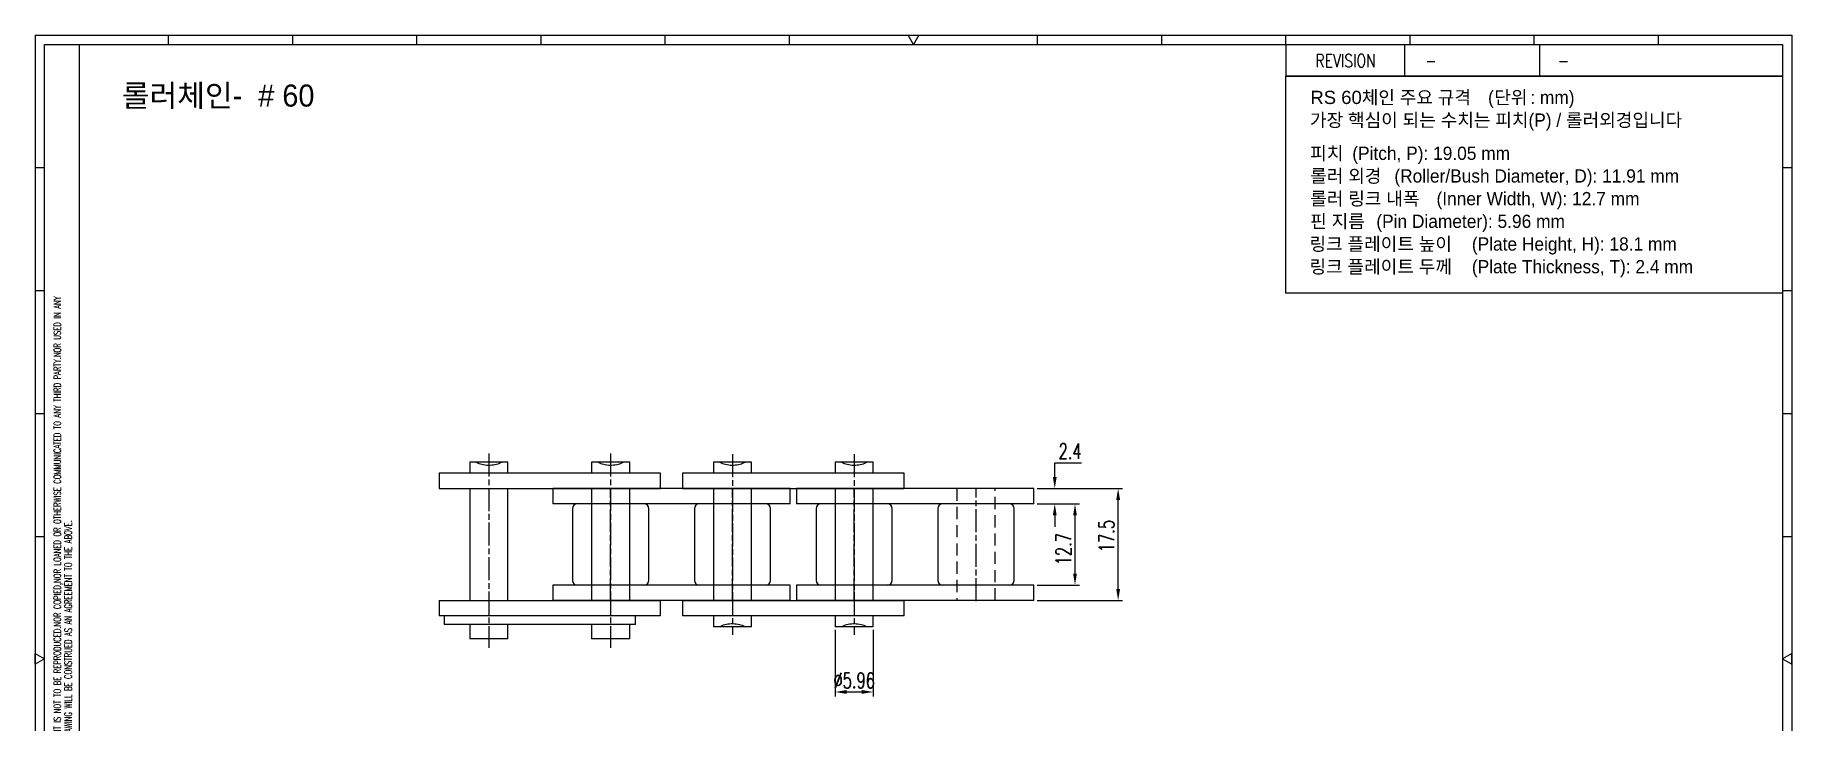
# Model space of a CAD drawing. Header units: millimetres. Extents: x 23858 to 48841, y -93 to 797.
# Drawn here: x 24931.7 to 25206.5, y 121.1 to 228.8 of the extents above; entities that cross this region are included whole.
import ezdxf
from ezdxf.enums import TextEntityAlignment as Align

# ---------------------------------------------------------------- set-up
doc = ezdxf.new("R2010")
doc.units = ezdxf.units.MM
doc.linetypes.add('AM_ISO08W050', pattern=[18, 12, -1.5, 3, -1.5])
doc.linetypes.add('HIDDEN', pattern=[9.525, 6.35, -3.175])
doc.layers.get('Defpoints').update_dxf_attribs({"color": 80})
for name, color, linetype in [('3', 7, 'Continuous'), ('HID-01', 2, 'HIDDEN'), ('S-DIM', 7, 'Continuous'), ('TITLE', 7, 'Continuous'), ('도면레이아웃', 7, 'Continuous')]:
    doc.layers.add(name, color=color, linetype=linetype)
doc.layers.add('CL1', color=140, linetype='AM_ISO08W050', lineweight=25)
doc.styles.add('HAN', font='ROMANS.shx', dxfattribs={"width": 0.7, "bigfont": 'whgtxt.shx'})
doc.styles.add('HKD_ST2', font='romans.shx', dxfattribs={"width": 0.7, "height": 4, "bigfont": '@extfont2.shx'})
doc.styles.add('HSG', font='SIMPLEX.shx', dxfattribs={"width": 0.7, "bigfont": 'HSG.shx'})
doc.styles.add('MtXpl_', font='Gulim.ttf')
doc.styles.add('SLDTEXTSTYLE4', font='arial.ttf', dxfattribs={"width": 0.8})
doc.styles.get("Standard").update_dxf_attribs({"font": 'arial.ttf'})
doc.dimstyles.new('APP1', dxfattribs={"dimtxt": 2.4, "dimasz": 1.8, "dimexe": 0.7, "dimexo": 0.5, "dimgap": 0.6, "dimtad": 1, "dimtoh": 1, "dimrnd": 0.01, "dimzin": 9, "dimdsep": 46, "dimtxsty": 'HSG', "dimcen": 0, "dimclrd": 1, "dimclre": 1, "dimclrt": 256, "dimazin": 2, "dimtp": 1, "dimtm": 1, "dimtfac": 0.5, "dimtofl": 0, "dimtmove": 0, "dimatfit": 3, "dimfxl": 0, "dimtvp": 1, "dimtolj": 2, "dimlwd": -1, "dimlwe": -1, "dimarcsym": 0})

# ---------------------------------------------------------------- blocks, each defined once
blk = doc.blocks.new('as5tr')
at = {"layer": '3'}
for p, q in [((85.25, 8.75), (48.1, 8.75)), ((48.1, 8.75), (48.1, 6.35)), ((85.25, 6.35), (85.25, 8.75)), ((85.25, 6.35), (48.1, 6.35)), ((51.195, 5.61158), (51.195, -5.61158)), ((63.105, -5.61158), (63.105, 5.61158)), ((70.245, 5.61158), (70.245, -5.61158)), ((82.155, -5.61158), (82.155, 5.61158)), ((85.25, -6.35), (48.1, -6.35)), ((48.1, -6.35), (48.1, -8.75)), ((85.25, -8.75), (85.25, -6.35)), ((85.25, -8.75), (48.1, -8.75))]:
    blk.add_line(p, q, dxfattribs=at)
for centre, start, end in [((51.93342, 5.61158), 90, 180), ((62.36658, 5.61158), 360, 90), ((70.98342, 5.61158), 90, 180), ((81.41658, 5.61158), 360, 90), ((51.93342, -5.61158), 180, 270), ((62.36658, -5.61158), 270, 0), ((70.98342, -5.61158), 180, 270), ((81.41658, -5.61158), 270, 0)]:
    blk.add_arc(centre, 0.73842, start, end, dxfattribs=at)
at = {"layer": 'CL1', "ltscale": 0.3}
for p, q in [((57.15, -8.87), (57.15, 8.87)), ((76.2, -8.87), (76.2, 8.87))]:
    blk.add_line(p, q, dxfattribs=at)
at = {"layer": 'HID-01', "ltscale": 0.3}
for p, q in [((54.17, 8.75), (54.17, -8.75)), ((60.13, -8.75), (60.13, 8.75)), ((73.22, 8.75), (73.22, -8.75)), ((79.18, -8.75), (79.18, 8.75))]:
    blk.add_line(p, q, dxfattribs=at)
blk = doc.blocks.new('45adsrfgeg')
at = {"layer": '3'}
for p, q in [((64.95, 11.15), (30.3, 11.15)), ((30.3, 11.15), (30.3, 8.75)), ((41.08, 12.85), (35.12, 12.85)), ((35.12, 12.85), (35.12, 11.15)), ((41.08, 11.15), (41.08, 12.85)), ((60.13, 12.85), (54.17, 12.85)), ((54.17, 12.85), (54.17, 11.15)), ((60.13, 11.15), (60.13, 12.85)), ((64.95, 8.75), (64.95, 11.15)), ((30.3, 8.75), (64.95, 8.75)), ((35.12, 8.75), (35.12, -8.75)), ((41.08, -8.75), (41.08, 8.75)), ((54.17, 8.75), (54.17, -8.75)), ((60.13, -8.75), (60.13, 8.75)), ((30.3, -8.75), (64.95, -8.75)), ((30.3, -8.75), (30.3, -11.15)), ((64.95, -11.15), (64.95, -8.75)), ((64.95, -11.15), (30.3, -11.15)), ((35.12, -11.15), (35.12, -12.85)), ((41.08, -12.85), (35.12, -12.85)), ((41.08, -12.85), (41.08, -11.15)), ((54.17, -11.15), (54.17, -12.85)), ((60.13, -12.85), (54.17, -12.85)), ((60.13, -12.85), (60.13, -11.15))]:
    blk.add_line(p, q, dxfattribs=at)
for points in [[(36.13, 12.85), (36.33, 12.76), (36.55, 12.67), (36.77, 12.6), (37.01, 12.54), (37.26, 12.49), (37.51, 12.45), (37.77, 12.43), (38.03, 12.42), (38.29, 12.42), (38.55, 12.44), (38.8, 12.47), (39.05, 12.51), (39.29, 12.56), (39.53, 12.63), (39.75, 12.71), (39.96, 12.8), (40.07, 12.85)], [(55.18, 12.85), (55.38, 12.76), (55.6, 12.67), (55.82, 12.6), (56.06, 12.54), (56.31, 12.49), (56.56, 12.45), (56.82, 12.43), (57.08, 12.42), (57.34, 12.42), (57.6, 12.44), (57.85, 12.47), (58.1, 12.51), (58.34, 12.56), (58.58, 12.63), (58.8, 12.71), (59.01, 12.8), (59.12, 12.85)], [(40.07, -12.85), (39.87, -12.76), (39.65, -12.67), (39.43, -12.6), (39.19, -12.54), (38.94, -12.49), (38.69, -12.45), (38.43, -12.43), (38.17, -12.42), (37.91, -12.42), (37.65, -12.44), (37.4, -12.47), (37.15, -12.51), (36.91, -12.56), (36.67, -12.63), (36.45, -12.71), (36.24, -12.8), (36.13, -12.85)], [(59.12, -12.85), (58.92, -12.76), (58.7, -12.67), (58.48, -12.6), (58.24, -12.54), (57.99, -12.49), (57.74, -12.45), (57.48, -12.43), (57.22, -12.42), (56.96, -12.42), (56.7, -12.44), (56.45, -12.47), (56.2, -12.51), (55.96, -12.56), (55.72, -12.63), (55.5, -12.71), (55.29, -12.8), (55.18, -12.85)]]:
    blk.add_lwpolyline(points, dxfattribs=at)
at = {"layer": 'CL1', "ltscale": 0.3}
for p, q in [((38.1, 14.13), (38.1, -14.13)), ((57.15, 14.13), (57.15, -14.13))]:
    blk.add_line(p, q, dxfattribs=at)
blk = doc.blocks.new('rt67sfg')
at = {"layer": '3'}
for p, q in [((26.85, 11.15), (-7.8, 11.15)), ((-7.8, 11.15), (-7.8, 8.75)), ((-2.98, 12.85), (-2.98, 11.15)), ((2.98, 12.85), (-2.98, 12.85)), ((2.98, 11.15), (2.98, 12.85)), ((16.07, 12.85), (16.07, 11.15)), ((22.03, 12.85), (16.07, 12.85)), ((22.03, 11.15), (22.03, 12.85)), ((26.85, 8.75), (26.85, 11.15)), ((-7.8, 8.75), (26.85, 8.75)), ((-2.98, 8.75), (-2.98, -8.75)), ((2.98, -8.75), (2.98, 8.75)), ((16.07, 8.75), (16.07, -8.75)), ((22.03, -8.75), (22.03, 8.75)), ((-7.8, -8.75), (26.85, -8.75)), ((-7.8, -8.75), (-7.8, -11.15)), ((26.85, -11.15), (26.85, -8.75)), ((26.85, -11.15), (-7.8, -11.15)), ((-7.02, -11.15), (-7.02, -12.48)), ((22.91, -12.48), (-7.02, -12.48)), ((-2.98, -12.48), (-2.98, -14.75)), ((2.98, -14.75), (2.98, -12.48)), ((16.07, -12.48), (16.07, -14.75)), ((22.03, -14.75), (22.03, -12.48)), ((22.91, -12.48), (22.91, -11.15)), ((2.98, -14.75), (-2.98, -14.75)), ((22.03, -14.75), (16.07, -14.75))]:
    blk.add_line(p, q, dxfattribs=at)
for points in [[(-1.97, 12.85), (-1.77, 12.76), (-1.55, 12.67), (-1.33, 12.6), (-1.09, 12.54), (-0.84, 12.49), (-0.59, 12.45), (-0.33, 12.43), (-0.07, 12.42), (0.19, 12.42), (0.45, 12.44), (0.7, 12.47), (0.95, 12.51), (1.19, 12.56), (1.43, 12.63), (1.65, 12.71), (1.86, 12.8), (1.97, 12.85)], [(17.08, 12.85), (17.28, 12.76), (17.5, 12.67), (17.72, 12.6), (17.96, 12.54), (18.21, 12.49), (18.46, 12.45), (18.72, 12.43), (18.98, 12.42), (19.24, 12.42), (19.5, 12.44), (19.75, 12.47), (20, 12.51), (20.24, 12.56), (20.48, 12.63), (20.7, 12.71), (20.91, 12.8), (21.02, 12.85)]]:
    blk.add_lwpolyline(points, dxfattribs=at)
at = {"layer": 'CL1', "ltscale": 0.3}
for p, q in [((0, 14.23), (0, -16.13)), ((19.05, 14.23), (19.05, -16.13))]:
    blk.add_line(p, q, dxfattribs=at)
blk = doc.blocks.new('MAST')
at = {"layer": '도면레이아웃'}
h = blk.add_hatch(color=10, dxfattribs=at)
h.paths.add_polyline_path([(1.544, 35.177), (1.554, 34.966), (1.779, 35.034), (2.054, 35.422), (1.908, 35.446), (1.728, 35.167), (1.741, 35.439), (1.547, 35.405), (1.292, 35.041), (1.295, 35.33), (0.943, 35.208), (1.03, 34.8), (1.336, 34.885)])
edge = h.paths.add_edge_path()
edge.add_ellipse((1.795, 35.421), major_axis=(-0.53, 0), ratio=0.487785, start_angle=122.36065, end_angle=403.39574)
edge.add_line((1.411, 35.244), (1.419, 35.261))
edge.add_ellipse((1.798, 35.344), major_axis=(-0.423, 0), ratio=0.444396, start_angle=131.58977, end_angle=386.19408, ccw=False)
edge = h.paths.add_edge_path()
edge.add_ellipse((1.512, 34.815), major_axis=(-0.793, 0), ratio=0.480113, start_angle=314.67633, end_angle=590.85213)
edge.add_ellipse((1.501, 34.958), major_axis=(-0.62, 0), ratio=0.43311, start_angle=331.7024, end_angle=574.42495, ccw=False)
at = {"color": 140}
for p, q in [((0, 90.118), (80.15, 90.118)), ((0, 90.118), (0, 33.191)), ((80.15, 90.118), (80.15, 33.191)), ((57.068, 89.693), (57.068, 88.246)), ((62.47, 89.693), (62.47, 88.246)), ((68.635, 89.693), (68.635, 88.246)), ((79.725, 88.246), (57.068, 88.246)), ((68.449, 43.961), (68.449, 44.936)), ((68.449, 44.936), (73.654, 44.936)), ((73.654, 44.936), (73.654, 43.961)), ((74.39, 43.961), (74.39, 44.936)), ((74.39, 44.936), (79.595, 44.936)), ((79.595, 44.936), (79.595, 43.961)), ((68.336, 38.59), (68.336, 43.563)), ((79.725, 43.563), (68.336, 43.563)), ((73.654, 43.961), (68.449, 43.961)), ((73.827, 43.563), (73.827, 41.905)), ((79.595, 43.961), (74.39, 43.961)), ((76.037, 43.563), (76.037, 41.905)), ((79.725, 38.59), (79.725, 43.563)), ((79.725, 41.905), (68.336, 41.905)), ((79.725, 40.248), (68.336, 40.248)), ((68.336, 38.59), (68.336, 33.616)), ((79.725, 38.59), (68.336, 38.59)), ((79.725, 33.616), (79.725, 38.59)), ((79.725, 36.932), (68.336, 36.932)), ((79.725, 35.274), (68.336, 35.274)), ((70.822, 33.616), (70.822, 35.274)), ((73.309, 33.616), (73.309, 35.274)), ((75.796, 33.616), (75.796, 35.274)), ((0, 33.191), (80.15, 33.191)), ((68.336, 33.616), (79.725, 33.616))]:
    blk.add_line(p, q, dxfattribs=at)
for p, q in [((6.089, 89.693), (6.089, 90.118)), ((11.753, 89.693), (11.753, 90.118)), ((17.418, 89.693), (17.418, 90.118)), ((23.082, 89.693), (23.082, 90.118)), ((28.746, 89.693), (28.746, 90.118)), ((34.411, 89.693), (34.411, 90.118)), ((45.739, 89.693), (45.739, 90.118)), ((51.404, 89.693), (51.404, 90.118)), ((57.068, 89.693), (57.068, 90.118)), ((62.732, 89.693), (62.732, 90.118)), ((68.397, 89.693), (68.397, 90.118)), ((74.061, 89.693), (74.061, 90.118)), ((0, 84.085), (0.425, 84.085)), ((79.725, 84.085), (80.15, 84.085)), ((0, 78.478), (0.425, 78.478)), ((79.725, 78.478), (80.15, 78.478)), ((0, 72.87), (0.425, 72.87)), ((79.725, 72.87), (80.15, 72.87)), ((0, 67.262), (0.425, 67.262)), ((79.725, 67.262), (80.15, 67.262)), ((0, 56.047), (0.425, 56.047)), ((79.725, 56.047), (80.15, 56.047)), ((0, 50.439), (0.425, 50.439)), ((79.725, 50.439), (80.15, 50.439)), ((0, 44.832), (0.425, 44.832)), ((79.725, 44.832), (80.15, 44.832)), ((1.377, 39.947), (1.377, 41.174)), ((0, 39.224), (0.425, 39.224)), ((79.725, 39.224), (80.15, 39.224)), ((6.089, 33.616), (6.089, 33.191)), ((11.753, 33.616), (11.753, 33.191)), ((17.418, 33.616), (17.418, 33.191)), ((23.082, 33.616), (23.082, 33.191)), ((28.746, 33.616), (28.746, 33.191)), ((34.411, 33.616), (34.411, 33.191)), ((45.739, 33.616), (45.739, 33.191)), ((51.404, 33.616), (51.404, 33.191)), ((57.068, 33.616), (57.068, 33.191)), ((62.732, 33.616), (62.732, 33.191)), ((68.397, 33.616), (68.397, 33.191)), ((74.061, 33.616), (74.061, 33.191))]:
    blk.add_line(p, q)
at = {"color": 2}
for p, q in [((2.017, 39.224), (2.017, 89.693)), ((0.425, 39.224), (17.418, 39.224)), ((0.425, 38.487), (17.418, 38.487)), ((2.257, 38.487), (2.257, 36.382)), ((6.557, 38.5), (6.557, 36.382)), ((11.857, 38.487), (11.857, 36.382)), ((12.816, 39.224), (12.816, 36.382)), ((17.418, 33.616), (17.418, 39.224)), ((0.425, 38.012), (17.418, 38.012)), ((3.257, 38.012), (3.257, 36.382)), ((5.557, 38.012), (5.557, 36.382)), ((8.557, 38.012), (8.557, 36.382)), ((9.557, 38.026), (9.557, 36.382)), ((0.425, 36.382), (17.418, 36.382))]:
    blk.add_line(p, q, dxfattribs=at)
for points in [[(40.075, 89.693), (39.83, 90.118), (40.32, 90.118)], [(0.425, 61.679), (0, 61.433), (0, 61.924)], [(79.725, 61.679), (80.15, 61.433), (80.15, 61.924)], [(40.075, 33.616), (39.83, 33.191), (40.32, 33.191)]]:
    blk.add_lwpolyline(points, close=True)
at = {"color": 140}
blk.add_lwpolyline([(0.425, 89.693), (79.725, 89.693), (79.725, 33.616), (0.425, 33.616)], close=True, dxfattribs=at)
at = {"layer": '도면레이아웃'}
for p, q in [((1.295, 35.33), (0.943, 35.208)), ((1.547, 35.405), (1.292, 35.041)), ((1.292, 35.041), (1.295, 35.33)), ((1.741, 35.439), (1.547, 35.405)), ((1.908, 35.446), (1.728, 35.167)), ((1.728, 35.167), (1.741, 35.439)), ((1.779, 35.034), (2.054, 35.422)), ((2.054, 35.422), (1.908, 35.446)), ((1.03, 34.8), (1.336, 34.885)), ((1.224, 35.208), (1.311, 34.8)), ((1.224, 35.208), (1.224, 35.208)), ((1.336, 34.885), (1.544, 35.177)), ((1.419, 35.261), (1.411, 35.244)), ((1.544, 35.177), (1.554, 34.966)), ((1.554, 34.966), (1.779, 35.034))]:
    blk.add_line(p, q, dxfattribs=at)
for centre, major_axis, ratio, start_param, end_param in [((1.795, 35.421), (-0.53, 0), 0.487785, 2.135596, 7.040584), ((1.798, 35.344), (-0.423, 0), 0.444396, 2.296675, 6.740358), ((1.512, 34.815), (-0.793, 0), 0.480113, 5.492138, 10.312315), ((1.501, 34.958), (-0.62, 0), 0.43311, 5.789299, 10.025607)]:
    blk.add_ellipse(centre, major_axis=major_axis, ratio=ratio, start_param=start_param, end_param=end_param, dxfattribs=at)
for s, height, style, width, p in [('REVISION', 0.5806, 'HAN', 0.8, (58.415, 88.664)), ('-', 0.581, 'HAN', 0.8, (63.426, 88.664)), ('-', 0.581, 'HAN', 0.8, (69.468, 88.664)), ("Q'TY : ", 0.4746, 'HKD_ST2', 0.7, (68.857, 44.253)), ('1', 0.475, 'HKD_ST2', 0.7, (71.071, 44.275)), ('EA', 0.4746, 'HKD_ST2', 0.7, (72.578, 44.253)), ('WEIGHT : ', 0.4746, 'HKD_ST2', 0.7, (74.65, 44.286)), ('-', 0.581, 'HAN', 0.8, (69.029, 42.157)), ('-', 0.581, 'HAN', 0.8, (74.289, 42.157)), ('-', 0.581, 'HAN', 0.8, (76.623, 42.157)), ('-', 0.581, 'HAN', 0.8, (72.515, 39.013)), ('-', 0.581, 'HAN', 0.8, (70.067, 37.189)), ('-', 0.581, 'HAN', 0.8, (70.126, 35.48)), ('1:1', 0.4746, 'HKD_ST2', 0.7, (74.458, 33.848)), ('-', 0.475, 'HKD_ST2', 0.7, (76.112, 33.837))]:
    blk.add_text(s, height=height, dxfattribs=dict(style=style, width=width)).set_placement(p)
at = {"color": 6, "style": 'HKD_ST2', "width": 0.7}
for s, p in [(' THIS DRAWING IS THE PROPERTY OF THE WOOSUNG MECHANIC IS SUBMITTED WITH THE UNDERSTANDING THAT IT IS NOT TO BE REPRODUCED.NOR COPIED,NOR LOANED OR OTHERWISE COMMUNICATED TO ANY THIRD PARTY.NOR USED IN ANY', (1.173, 41.217)), ('MANNER DETRIMENTAL TO THE WOOSUNG MECHANIC.WITHOUT ITS EXPRESS CONSENT.ACCEPTANCE OF THIS DRAWING WILL BE CONSTRUED AS AN AGREEMENT TO THE ABOVE.', (1.672, 41.447))]:
    blk.add_text(s, height=0.326266, rotation=90, dxfattribs=at).set_placement(p)
at = {"style": 'HKD_ST2', "width": 0.7}
blk.add_text('-', height=0.475, dxfattribs=at).set_placement((78.613, 44.286), align=Align.RIGHT)
at = {"color": 254, "style": 'HKD_ST2', "width": 0.7}
for s, height, p in [('MATERIAL', 0.3651, (68.474, 43.425)), ("QT'Y", 0.3651, (73.965, 43.425)), ('PART NAME', 0.3651, (68.474, 41.756)), ('ASSEMBLED PART No.', 0.36511, (68.474, 40.109)), ('ASSEMBLED UNIT', 0.36511, (68.49, 38.408)), ('MACHINE  NAME', 0.36511, (68.532, 36.794)), ('DESIGNED', 0.3651, (68.474, 35.136)), ('CHECK', 0.3651, (70.961, 35.136)), ('SCALE', 0.3651, (73.566, 35.153)), ('DRAWING DATE', 0.36511, (76.071, 35.141))]:
    blk.add_text(s, height=height, dxfattribs=at).set_placement(p, align=Align.TOP_LEFT)
at = {"style": 'HKD_ST2', "width": 0.7}
blk.add_text('NOTICE', height=0.3263, rotation=90, dxfattribs=at).set_placement((1.163, 39.988))
blk.add_text('TOLERANCE (UNLESS OTHERWISE SPECIFIED)', height=0.32627, dxfattribs=at).set_placement((4.417, 38.896), align=Align.MIDDLE_CENTER)
at = {"color": 4, "style": 'HKD_ST2', "width": 0.7}
for s, height, p in [('%%12630', 0.261, (1.389, 37.762)), ('1000%%1262000', 0.26101, (4.407, 37.762)), ('%%12630', 0.261, (7.689, 37.762)), ('1000%%1262000', 0.26101, (10.707, 37.762)), ('120%%126400', 0.26101, (1.237, 37.045)), ('30%%126120', 0.261, (1.263, 37.411)), ('4000%%126', 0.261, (4.061, 37.045)), ('2000%%1264000', 0.26101, (4.407, 37.411)), ('120%%126400', 0.26101, (7.537, 37.045)), ('30%%126120', 0.261, (7.563, 37.411)), ('4000%%126', 0.261, (10.321, 37.045)), ('2000%%1264000', 0.26101, (10.707, 37.411)), ('400%%1261000', 0.26101, (1.263, 36.67)), ('400%%1261000', 0.26101, (7.563, 36.67))]:
    blk.add_text(s, height=height, dxfattribs=at).set_placement(p, align=Align.MIDDLE_CENTER)
for s, height, p in [('%%P0.5', 0.261, (2.757, 37.762)), ('STEEL WORKS', 0.26101, (3.416, 38.268)), ('%%P3.0', 0.261, (6.057, 37.762)), ('%%P0.03', 0.261, (9.057, 37.762)), ('MACHINING', 0.3263, (9.707, 38.27)), ('%%P1.0', 0.261, (12.357, 37.762)), ('%%P0.8', 0.261, (2.757, 37.411)), ('%%P1.2', 0.261, (2.757, 37.045)), ('%%P4.0', 0.261, (6.057, 37.411)), ('%%P6.0', 0.261, (6.057, 37.045)), ('%%P0.05', 0.261, (9.057, 37.411)), ('%%P0.1', 0.261, (9.057, 37.045)), ('%%P2.0', 0.261, (12.357, 37.411)), ('%%P3.0', 0.261, (12.357, 37.045)), ('%%P2.0', 0.261, (2.757, 36.67)), ('%%P0.5', 0.261, (9.057, 36.67))]:
    blk.add_text(s, height=height, dxfattribs=at).set_placement(p, align=Align.MIDDLE)
at = {"color": 1, "style": 'SLDTEXTSTYLE4', "width": 0.8}
blk.add_text('Woosung Mechanic', height=0.61957, dxfattribs=at).set_placement((2.822, 34.711))
at = {"layer": 'TITLE', "width": 0.8}
blk.add_text('Kg', height=0.3789, dxfattribs=at).set_placement((78.807, 44.286))
blk = doc.blocks.new('*D63')
at = {"layer": 'Defpoints', "color": 0, "transparency": 16777216}
for p in [(25087.88, 155.47), (25094.32, 155.47), (25087.88, 142.77)]:
    blk.add_point(p, dxfattribs=at)
at = {"layer": 'S-DIM', "color": 1, "linetype": 'ByBlock', "transparency": 16777216}
for p, q in [((25088.38, 155.47), (25095.02, 155.47)), ((25094.32, 144.57), (25094.32, 153.67)), ((25088.38, 142.77), (25095.02, 142.77))]:
    blk.add_line(p, q, dxfattribs=at)
at = {"layer": 'S-DIM', "color": 1, "transparency": 16777216}
for points in [[(25094.02, 153.67), (25094.62, 153.67), (25094.32, 155.47)], [(25094.02, 144.57), (25094.62, 144.57), (25094.32, 142.77)]]:
    blk.add_solid(points, dxfattribs=at)
at = {"layer": 'S-DIM', "transparency": 16777216, "insert": (25092.52, 148.38), "char_height": 2.4, "attachment_point": 5, "rotation": 90, "style": 'HSG'}
blk.add_mtext('\\A2;12.7', dxfattribs=at)
blk = doc.blocks.new('*D64')
at = {"layer": 'Defpoints', "color": 0, "transparency": 16777216}
for p in [(25087.88, 157.87), (25091.15, 157.87), (25087.88, 155.47)]:
    blk.add_point(p, dxfattribs=at)
at = {"layer": 'S-DIM', "color": 1, "linetype": 'ByBlock', "transparency": 16777216}
for p, q in [((25091.15, 159.67), (25091.15, 161.9)), ((25091.15, 161.9), (25095.35, 161.9)), ((25088.38, 157.87), (25091.85, 157.87)), ((25088.38, 155.47), (25091.85, 155.47)), ((25091.15, 153.67), (25091.15, 151.87))]:
    blk.add_line(p, q, dxfattribs=at)
at = {"layer": 'S-DIM', "color": 1, "transparency": 16777216}
for points in [[(25090.85, 159.67), (25091.45, 159.67), (25091.15, 157.87)], [(25090.85, 153.67), (25091.45, 153.67), (25091.15, 155.47)]]:
    blk.add_solid(points, dxfattribs=at)
at = {"layer": 'S-DIM', "transparency": 16777216, "insert": (25093.55, 163.7), "char_height": 2.4, "attachment_point": 5, "style": 'HSG'}
blk.add_mtext('\\A2;2.4', dxfattribs=at)
blk = doc.blocks.new('*D65')
at = {"layer": 'Defpoints', "color": 0, "transparency": 16777216}
for p in [(25087.88, 157.87), (25101.07, 157.87), (25087.88, 140.37)]:
    blk.add_point(p, dxfattribs=at)
at = {"layer": 'S-DIM', "color": 1, "linetype": 'ByBlock', "transparency": 16777216}
for p, q in [((25088.38, 157.87), (25101.77, 157.87)), ((25101.07, 142.17), (25101.07, 156.07)), ((25088.38, 140.37), (25101.77, 140.37))]:
    blk.add_line(p, q, dxfattribs=at)
at = {"layer": 'S-DIM', "color": 1, "transparency": 16777216}
for points in [[(25100.77, 156.07), (25101.37, 156.07), (25101.07, 157.87)], [(25100.77, 142.17), (25101.37, 142.17), (25101.07, 140.37)]]:
    blk.add_solid(points, dxfattribs=at)
at = {"layer": 'S-DIM', "transparency": 16777216, "insert": (25099.27, 150.44), "char_height": 2.4, "attachment_point": 5, "rotation": 90, "style": 'HSG'}
blk.add_mtext('\\A2;17.5', dxfattribs=at)
blk = doc.blocks.new('*D66')
at = {"layer": 'Defpoints', "color": 0, "transparency": 16777216}
for p in [(25056.8, 136.27), (25062.76, 136.27), (25062.76, 126.07)]:
    blk.add_point(p, dxfattribs=at)
at = {"layer": 'S-DIM', "color": 1, "linetype": 'ByBlock', "transparency": 16777216}
for p, q in [((25056.8, 135.77), (25056.8, 125.37)), ((25062.76, 135.77), (25062.76, 125.37)), ((25058.6, 126.07), (25060.96, 126.07))]:
    blk.add_line(p, q, dxfattribs=at)
at = {"layer": 'S-DIM', "color": 1, "transparency": 16777216}
for points in [[(25058.6, 126.37), (25058.6, 125.77), (25056.8, 126.07)], [(25060.96, 126.37), (25060.96, 125.77), (25062.76, 126.07)]]:
    blk.add_solid(points, dxfattribs=at)
at = {"layer": 'S-DIM', "transparency": 16777216, "insert": (25059.78, 127.87), "char_height": 2.4, "attachment_point": 5, "style": 'HSG'}
blk.add_mtext('\\A2;%%c5.96', dxfattribs=at)

msp = doc.modelspace()

# ---------------------------------------------------------------- linework, layer by layer
at = {"color": 140}
msp.add_lwpolyline([(25127.318, 222.332), (25205.001, 222.332), (25205.001, 188.428), (25127.318, 188.428)], close=True, dxfattribs=at)

# ---------------------------------------------------------------- block references
at = {"color": 140, "xscale": 3.428570001781234, "yscale": 3.428570001781234, "zscale": 3.428570001781234}
msp.add_blockref('MAST', (24931.656, -80.225), dxfattribs=at)
for name, p in [('rt67sfg', (25002.634, 149.118)), ('45adsrfgeg', (25002.634, 149.118)), ('as5tr', (24964.534, 149.118)), ('as5tr', (25002.634, 149.118))]:
    msp.add_blockref(name, p)

# ---------------------------------------------------------------- texts
at = {"color": 254, "style": 'MtXpl_'}
msp.add_text('롤러체인-  # 60', height=3.45026, dxfattribs=at).set_placement((24945.232, 217.581))
at = {"color": 140}
msp.add_text('RS 60 ', height=2.0702, dxfattribs=at).set_placement((25131.139, 217.984))
at = {"color": 140, "style": 'MtXpl_'}
for s, height, p in [('체인 주요 규격 ', 2.0702, (25139.177, 217.984)), ('(', 2.07, (25158.933, 217.984)), ('단위', 2.0702, (25159.896, 217.984)), (': mm)', 2.0702, (25165.542, 217.984)), ('가장 핵심이 되는 수치는 피치(P) / 롤러외경입니다', 2.07016, (25131.074, 214.435)), ('피치 ', 2.0702, (25131.11, 209.248)), ('(Pitch, P): 19.05 mm  ', 2.07016, (25137.696, 209.248)), ('롤러 외경 ', 2.0702, (25131.108, 205.704)), ('(Roller/Bush Diameter, D): 11.91 mm', 2.07016, (25144.278, 205.704)), ('롤러 링크 내폭 ', 2.0702, (25131.113, 202.16)), ('(Inner Width, W): 12.7 mm', 2.07016, (25150.869, 202.16)), ('핀 지름 ', 2.0702, (25131.11, 198.616)), ('(Pin Diameter): 5.96 mm', 2.07016, (25141.458, 198.616)), ('링크 플레이트 높이 ', 2.07016, (25131, 195.069)), ('(Plate Height, H): 18.1 mm', 2.07016, (25156.401, 195.069)), ('링크 플레이트 두께 ', 2.07016, (25131, 191.522)), ('(Plate Thickness, T): 2.4 mm', 2.07016, (25156.401, 191.522))]:
    msp.add_text(s, height=height, dxfattribs=at).set_placement(p)

# ---------------------------------------------------------------- dimensions: what is measured, and where the dimension line sits
at = {"layer": 'S-DIM'}
for base, p1, p2, picture, middle in [((25091.153, 157.868), (25087.884, 155.468), (25087.884, 157.868), '*D64', (25093.553, 161.9)), ((25101.074, 157.868), (25087.884, 140.368), (25087.884, 157.868), '*D65', (25101.074, 150.439)), ((25094.32, 155.468), (25087.884, 142.768), (25087.884, 155.468), '*D63', (25094.32, 148.381))]:
    dim = msp.add_linear_dim(base=base, p1=p1, p2=p2, angle=90, dimstyle='APP1', dxfattribs=at)
    dim.commit()
    dim.dimension.update_dxf_attribs({"geometry": picture, "text_midpoint": middle, "dimtype": 160})
dim = msp.add_linear_dim(base=(25062.764, 126.065), p1=(25056.804, 136.268), p2=(25062.764, 136.268), text='%%c<>', dimstyle='APP1', dxfattribs=at)
dim.commit()
dim.dimension.update_dxf_attribs({"geometry": '*D66', "text_midpoint": (25059.784, 126.065), "dimtype": 160})

doc.saveas('drawing.dxf')
